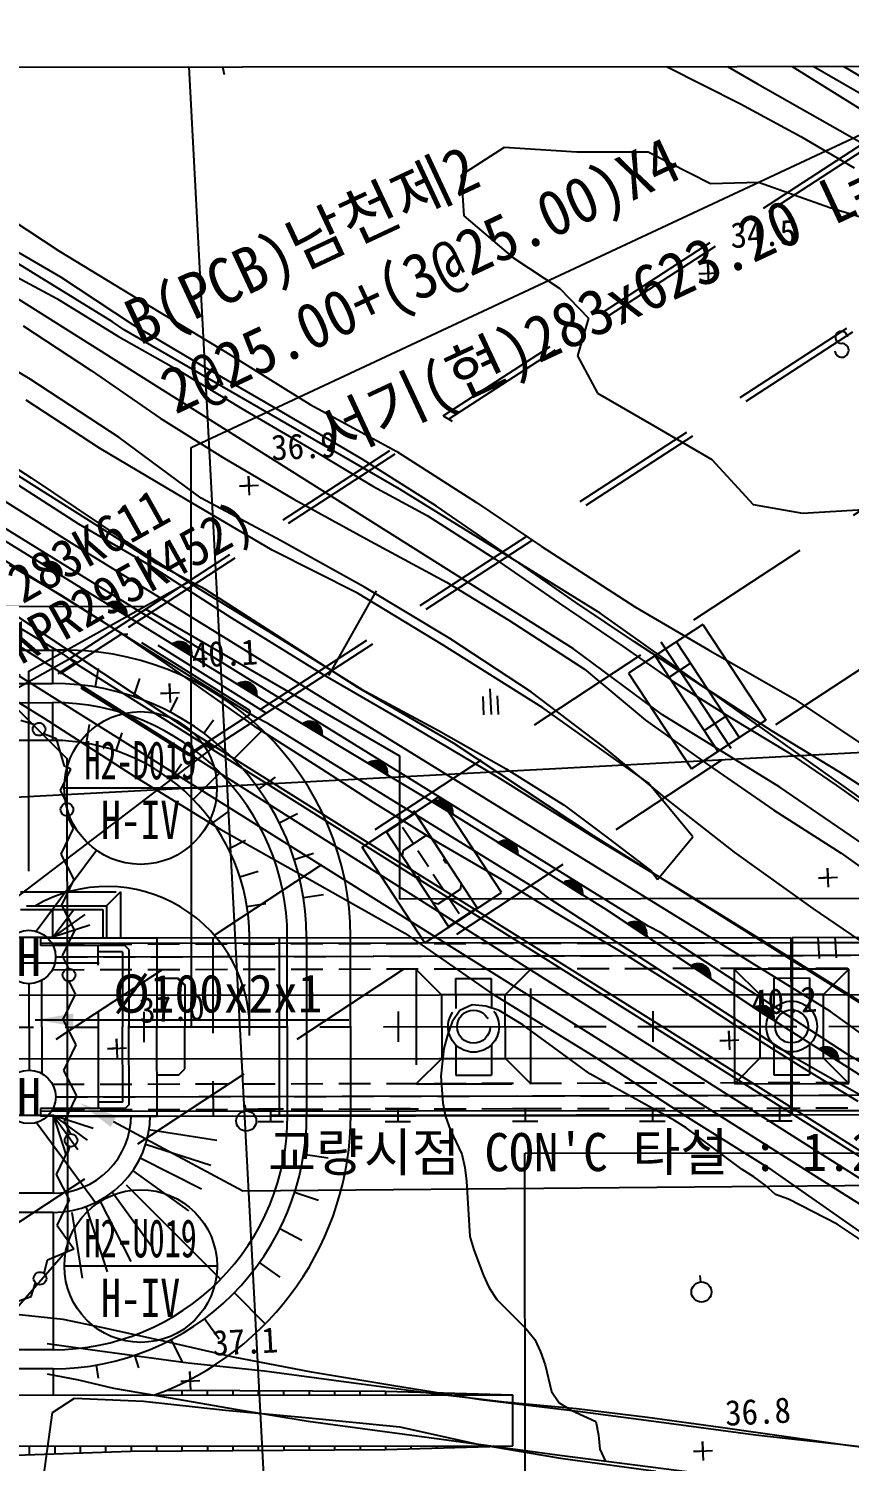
# Model space of a CAD drawing. Header units: millimetres. Extents: x 14054 to 14850, y 1103 to 1807.
# Drawn here: x 14547.2 to 14611.8, y 1449.1 to 1561.6 of the extents above; entities that cross this region are included whole.
import ezdxf
from ezdxf.enums import TextEntityAlignment as Align
from ezdxf.xclip import XClip

# ---------------------------------------------------------------- set-up
doc = ezdxf.new("R2010")
doc.units = ezdxf.units.MM
doc.header["$LTSCALE"] = 10
doc.header["$MEASUREMENT"] = 0
doc.header["$XCLIPFRAME"] = 2
for name, pattern in [('CENTER', [2, 1.25, -0.25, 0.25, -0.25]), ('DASHED2', [0.375, 0.25, -0.125]), ('DASHEDX2', [1.5, 1, -0.5]), ('HIDDEN', [0.375, 0.25, -0.125])]:
    doc.linetypes.add(name, pattern=pattern)
for name, color, linetype in [('TN-CABL', 4, 'Continuous'), ('TN-MANH', 4, 'Continuous'), ('TZ-BASE', 253, 'Continuous'), ('TZ-CABL', 4, 'Continuous')]:
    doc.layers.add(name, color=color, linetype=linetype)
doc.layers.add('TX-PAPR', color=2, linetype='Continuous', plot=False)
doc.styles.add('GR', font='GulimChe.ttf')
doc.styles.get("Standard").update_dxf_attribs({"font": 'GulimChe.ttf'})
doc.linetypes.add('ZIGZAG', pattern='A,0.0001,-0.2,[131,ltypeshp.shx,S=0.2,R=0,X=-0.2,Y=0],-0.4,[131,ltypeshp.shx,S=0.2,R=180,X=0.2,Y=0],-0.2', length=0.8001)
doc.dimstyles.get("Standard").update_dxf_attribs({"dimtxt": 0.18, "dimasz": 0.18, "dimexe": 0.18, "dimexo": 0.0625, "dimgap": 0.09, "dimtad": 0, "dimtih": 1, "dimtoh": 1, "dimdec": 4, "dimzin": 0, "dimdsep": 46, "dimtxsty": 'Standard', "dimcen": 0.09, "dimadec": 0, "dimazin": 0, "dimtfac": 1, "dimtdec": 4, "dimtofl": 0, "dimtmove": 0, "dimatfit": 3, "dimfxl": 0, "dimtolj": 1, "dimtzin": 0, "dimarcsym": 0})

# ---------------------------------------------------------------- blocks, each defined once
blk = doc.blocks.new('JD-FJFJJ5GH')
at = {"layer": 'TZ-BASE', "linetype": 'DASHEDX2'}
for p, q in [((87.53, -214.53), (619.88, 135.31)), ((106.47, -214.53), (638.81, 135.31)), ((418.35, 32.06), (499.58, 84.8)), ((418.77, 31.79), (499.29, 84.08)), ((429.58, 25.04), (510.81, 77.79)), ((429.11, 25.33), (509.63, 77.61)), ((443.51, 48.4), (444.2, 47.97)), ((414.16, 29.33), (418.35, 32.06)), ((429.58, 25.04), (418.35, 32.06)), ((463.92, 32.01), (458.07, 28.17)), ((463.92, 32.01), (468.86, 24.49)), ((413.42, 28.14), (418.2, 31.24)), ((418.2, 31.24), (418.71, 31.25)), ((428.3, 25.25), (418.71, 31.25)), ((460.62, 30.65), (466.33, 21.96)), ((461.82, 30.66), (466.78, 23.1)), ((414.72, 28.98), (414.16, 29.33)), ((460.14, 29.56), (465.11, 22)), ((413.23, 28.14), (414.63, 29.04)), ((458.07, 28.17), (463.01, 20.65)), ((461.27, 27.85), (462.94, 28.95)), ((423.53, 21.7), (413.23, 28.14)), ((423.52, 21.82), (413.42, 28.14)), ((423.52, 21.82), (428.31, 24.93)), ((425.39, 22.32), (429.58, 25.04)), ((428.3, 25.25), (428.31, 24.93)), ((468.86, 24.49), (463.01, 20.65)), ((464.01, 23.67), (465.69, 24.77)), ((423.53, 21.7), (424.92, 22.61)), ((425.39, 22.32), (424.83, 22.67)), ((437.13, 14.51), (443.15, 18.46)), ((448.09, 10.94), (443.15, 18.46)), ((439.04, 15.7), (441.3, 17.18)), ((443.66, 13.59), (441.19, 17.35)), ((446.18, 9.74), (441.3, 17.18)), ((441.13, 14.8), (440.3, 16.05)), ((443.93, 8.26), (439.04, 15.7)), ((440.36, 14.23), (442.12, 15.39)), ((442.53, 15.3), (442.12, 15.39)), ((442.07, 6.98), (437.13, 14.51)), ((440.36, 14.23), (440.28, 13.82)), ((442.34, 12.96), (441.51, 14.21)), ((443.53, 13.51), (443.66, 13.59)), ((443.7, 13.25), (443.53, 13.51)), ((443.7, 13.25), (443.82, 13.34)), ((441.4, 12.11), (441.53, 12.19)), ((441.69, 11.94), (441.53, 12.19)), ((441.57, 11.86), (441.69, 11.94)), ((442.72, 12.37), (443.54, 11.12)), ((444.86, 11.21), (444.95, 11.62)), ((442.07, 6.98), (448.09, 10.94)), ((442.69, 10.14), (443.11, 10.06)), ((443.11, 10.06), (444.86, 11.21)), ((443.93, 10.54), (444.75, 9.28)), ((443.93, 8.26), (446.18, 9.74))]:
    blk.add_line(p, q, dxfattribs=at)
at = {"layer": 'TZ-BASE'}
for p, q in [((420.35, 135.32), (438.93, -214.54)), ((414.49, 38.27, 38), (330.97, 90.44, 38)), ((448.77, 89.7, 36), (513.61, 49.21, 36)), ((457.32, 86.48, 37), (479.71, 73.03, 37)), ((453.16, 83.22, 35), (468.2, 74.48, 35)), ((323.98, 82.01, 38), (454.91, -0.1, 38)), ((423.68, 45.9), (497.31, 80.32)), ((425.7, 77.99), (426.29, 75.23)), ((476.71, 73.46, 37.25), (469.26, 77.8, 37.25)), ((460.51, 76.12, 32.76), (466.88, 72.92, 32.76)), ((468.2, 74.48, 35), (480.45, 67.54, 35)), ((466.88, 72.92, 32.76), (471.6, 70.36, 32.76)), ((471.6, 70.36, 32.76), (475.81, 67.9, 32.76)), ((448.29, 69.48, 32.76), (444.91, 67.31, 32.76)), ((454, 69.13, 32.76), (448.29, 69.48, 32.76)), ((459.61, 69.12, 32.76), (454, 69.13, 32.76)), ((464.5, 66.64, 32.76), (459.61, 69.12, 32.76)), ((453.73, 30.08, 36), (392.72, 68.52, 36)), ((444.91, 67.31, 32.76), (445.13, 64.11, 32.76)), ((468.28, 66.73, 32.76), (464.5, 66.64, 32.76)), ((473.89, 64.76, 32.76), (468.28, 66.73, 32.76)), ((417.51, 55.78, 35), (401.68, 65.54, 35)), ((406.82, 65.61, 32.76), (413.3, 61.38, 32.76)), ((479.04, 63.16, 32.76), (473.89, 64.76, 32.76)), ((445.13, 64.11, 32.76), (448.97, 60.84, 32.76)), ((413.45, 59.29, 34.8), (407.15, 62.96, 34.8)), ((413.3, 61.38, 32.76), (420.17, 57.18, 32.76)), ((448.97, 60.84, 32.76), (452.67, 58.42, 32.76)), ((428.76, 24.73, 40), (372.12, 60.01, 40)), ((409.24, 59.71, 35.16), (413.13, 57.62, 35.16)), ((464.39, 58.84, 34.47), (464.31, 60.34, 34.47)), ((464.31, 60.34, 34.47), (464.35, 59.59, 34.47)), ((419.07, 55.57, 34.8), (413.45, 59.29, 34.8)), ((463.6, 59.55, 34.47), (465.1, 59.63, 34.47)), ((464.35, 59.59, 34.47), (463.6, 59.55, 34.47)), ((413.13, 57.62, 35.16), (417.99, 54.64, 35.16)), ((452.67, 58.42, 32.76), (454.91, 56.07, 32.76)), ((459.61, 8.3, 39), (381.58, 56.56, 39)), ((420.17, 57.18, 32.76), (426.4, 53.44, 32.76)), ((411.04, 51.29, 36.68), (403.92, 55.51, 36.68)), ((410.5, 55.47, 36.2), (415.82, 51.95, 36.2)), ((418.42, 55.17, 35), (417.51, 55.78, 35)), ((424.55, 52.34, 34.8), (419.07, 55.57, 34.8)), ((454.91, 56.07, 32.76), (454.05, 53.12, 32.76)), ((417.99, 54.64, 35.16), (422.71, 51.96, 35.16)), ((440.05, 42.67, 35), (418.42, 55.17, 35)), ((426.4, 53.44, 32.76), (433.05, 49.29, 32.76)), ((454.05, 53.12, 32.76), (455.64, 50.19, 32.76)), ((415.82, 51.95, 36.2), (421.26, 48.22, 36.2)), ((422.71, 51.96, 35.16), (427.94, 48.83, 35.16)), ((430.54, 48.87, 34.8), (424.55, 52.34, 34.8)), ((418.04, 46.71, 36.68), (411.04, 51.29, 36.68)), ((416.49, 45.85, 37.1), (410.73, 49.63, 37.1)), ((455.64, 50.19, 32.76), (460.04, 47.64, 32.76)), ((427.94, 48.83, 35.16), (432.97, 45.89, 35.16)), ((437.14, 45, 34.8), (430.54, 48.87, 34.8)), ((433.05, 49.29, 32.76), (439.85, 45.59, 32.76)), ((382.52, 47.8, 39), (484.41, -16.7, 39)), ((404.65, 47.66, 37.1), (411.12, 43.54, 37.1)), ((421.26, 48.22, 36.2), (426.16, 45.16, 36.2)), ((460.04, 47.64, 32.76), (464.62, 44.96, 32.76)), ((418.18, 38.57, 37), (405.17, 46.81, 37)), ((424.49, 41.94, 36.68), (418.04, 46.71, 36.68)), ((423.24, 41.85, 37.1), (416.49, 45.85, 37.1)), ((423.72, 0.32), (423.68, 45.9)), ((426.16, 45.16, 36.2), (431.75, 41.84, 36.2)), ((432.97, 45.89, 35.16), (437.96, 42.88, 35.16)), ((439.85, 45.59, 32.76), (446.13, 41.59, 32.76)), ((408.48, 44, 38.99), (414.84, 39.91, 38.99)), ((442.97, 41.3, 34.8), (437.14, 45, 34.8)), ((464.62, 44.96, 32.76), (467.87, 41.43, 32.76)), ((390.37, 43.77, 40), (413.62, 29.67, 40)), ((411.12, 43.54, 37.1), (418.13, 38.81, 37.1)), ((427.49, 42.88, 36.94), (428.99, 42.96, 36.94)), ((428.24, 42.92, 36.94), (427.49, 42.88, 36.94)), ((428.28, 42.17, 36.94), (428.2, 43.67, 36.94)), ((428.2, 43.67, 36.94), (428.24, 42.92, 36.94)), ((437.96, 42.88, 35.16), (442.24, 40.57, 35.16)), ((415.76, 34.43, 38.99), (402.91, 42.36, 38.99)), ((430.06, 37.83, 37.1), (423.24, 41.85, 37.1)), ((430.72, 38.59, 36.68), (424.49, 41.94, 36.68)), ((431.75, 41.84, 36.2), (437.8, 38.55, 36.2)), ((455.85, 32.88, 35), (440.05, 42.67, 35)), ((442.24, 40.57, 35.16), (447.55, 37.15, 35.16)), ((448.53, 37.47, 34.8), (442.97, 41.3, 34.8)), ((446.13, 41.59, 32.76), (451.2, 38.16, 32.76)), ((467.87, 41.43, 32.76), (471.74, 40.74, 32.76)), ((471.74, 40.74, 32.76), (476.97, 41.07, 32.76)), ((414.84, 39.91, 38.99), (420.46, 36.65, 38.99)), ((418.13, 38.81, 37.1), (424.31, 34.81, 37.1)), ((420.99, 36.76, 37), (418.18, 38.57, 37)), ((437.31, 34.94, 36.68), (430.72, 38.59, 36.68)), ((437.8, 38.55, 36.2), (443.75, 35.32, 36.2)), ((473.94, 1.58, 38), (414.49, 38.27, 38)), ((436.77, 34.47, 37.1), (430.06, 37.83, 37.1)), ((453.93, 33.74, 34.8), (448.53, 37.47, 34.8)), ((451.2, 38.16, 32.76), (458.61, 33.35, 32.76)), ((409.38, 36.7, 37.98), (413.48, 34.31, 37.98)), ((413.52, 35.81, 38.99), (411.99, 36.76, 38.99)), ((412.7, 36.93, 38.99), (412, 36.76, 38.99)), ((412.07, 36.81, 38.99), (412.1, 36.69, 38.99)), ((412.98, 36.84, 38.99), (412.17, 36.65, 38.99)), ((412.21, 36.87, 38.99), (412.28, 36.58, 38.99)), ((412.35, 36.92, 38.99), (412.46, 36.47, 38.99)), ((413.16, 36.73, 38.99), (412.35, 36.54, 38.99)), ((412.5, 36.94, 38.99), (412.64, 36.35, 38.99)), ((413.29, 36.61, 38.99), (412.53, 36.42, 38.99)), ((412.66, 36.93, 38.99), (412.82, 36.24, 38.99)), ((413.39, 36.47, 38.99), (412.71, 36.31, 38.99)), ((412.82, 36.9, 38.99), (413, 36.13, 38.99)), ((413.46, 36.34, 38.99), (412.89, 36.2, 38.99)), ((412.99, 36.84, 38.99), (413.18, 36.02, 38.99)), ((413.51, 36.19, 38.99), (413.07, 36.09, 38.99)), ((413.17, 36.72, 38.99), (413.36, 35.91, 38.99)), ((413.53, 36.05, 38.99), (413.25, 35.98, 38.99)), ((413.38, 36.49, 38.99), (413.53, 35.86, 38.99)), ((420.46, 36.65, 38.99), (426.86, 32.53, 38.99)), ((424.81, 34.74, 37), (420.99, 36.76, 37)), ((447.55, 37.15, 35.16), (452.62, 33.69, 35.16)), ((413.53, 35.89, 38.99), (413.43, 35.87, 38.99)), ((444.02, 30.9, 36.68), (437.31, 34.94, 36.68)), ((443.75, 35.32, 36.2), (448.67, 32.34, 36.2)), ((699.42, 33.79), (0, -3.35)), ((413.48, 34.31, 37.98), (417.7, 31.64, 37.98)), ((429.57, 25.93, 38.99), (415.76, 34.43, 38.99)), ((417.61, 33.79, 38.99), (417.75, 33.21, 38.99)), ((417.76, 33.78, 38.99), (417.93, 33.09, 38.99)), ((424.31, 34.81, 37.1), (430.47, 31.03, 37.1)), ((436.79, 27.04, 37), (424.81, 34.74, 37)), ((434.5, 27.99, 36.93), (438.25, 34.65, 36.93)), ((443.49, 30.37, 37.1), (436.77, 34.47, 37.1)), ((423.74, 23.55, 38.17), (409.83, 32.77, 38.17)), ((418.63, 32.66, 38.99), (417.1, 33.61, 38.99)), ((417.81, 33.78, 38.99), (417.11, 33.61, 38.99)), ((417.18, 33.66, 38.99), (417.21, 33.54, 38.99)), ((418.09, 33.69, 38.99), (417.27, 33.5, 38.99)), ((417.32, 33.72, 38.99), (417.39, 33.43, 38.99)), ((418.27, 33.58, 38.99), (417.45, 33.39, 38.99)), ((417.46, 33.77, 38.99), (417.57, 33.32, 38.99)), ((418.4, 33.46, 38.99), (417.63, 33.28, 38.99)), ((418.5, 33.33, 38.99), (417.81, 33.16, 38.99)), ((417.93, 33.76, 38.99), (418.11, 32.98, 38.99)), ((418.57, 33.19, 38.99), (418, 33.05, 38.99)), ((418.09, 33.69, 38.99), (418.29, 32.87, 38.99)), ((418.61, 33.05, 38.99), (418.18, 32.94, 38.99)), ((418.28, 33.58, 38.99), (418.47, 32.76, 38.99)), ((418.64, 32.9, 38.99), (418.36, 32.83, 38.99)), ((418.49, 33.35, 38.99), (418.64, 32.71, 38.99)), ((418.64, 32.74, 38.99), (418.54, 32.72, 38.99)), ((452.62, 33.69, 35.16), (457.64, 30.28, 35.16)), ((458.55, 30.63, 34.8), (453.93, 33.74, 34.8)), ((495.08, 4.99, 35), (455.85, 32.88, 35)), ((458.61, 33.35, 32.76), (464.35, 30, 32.76)), ((402.94, 32.42), (413.95, 21.43)), ((417.7, 31.64, 37.98), (421.75, 28.88, 37.98)), ((426.86, 32.53, 38.99), (434.07, 28.06, 38.99)), ((448.67, 32.34, 36.2), (454.62, 28.5, 36.2)), ((423.74, 29.52, 38.99), (422.21, 30.46, 38.99)), ((422.92, 30.63, 38.99), (422.22, 30.47, 38.99)), ((422.29, 30.51, 38.99), (422.32, 30.39, 38.99)), ((423.2, 30.55, 38.99), (422.38, 30.35, 38.99)), ((422.43, 30.58, 38.99), (422.5, 30.28, 38.99)), ((423.38, 30.44, 38.99), (422.56, 30.24, 38.99)), ((422.57, 30.62, 38.99), (422.68, 30.17, 38.99)), ((422.72, 30.64, 38.99), (422.86, 30.06, 38.99)), ((422.87, 30.64, 38.99), (423.04, 29.95, 38.99)), ((423.03, 30.61, 38.99), (423.22, 29.84, 38.99)), ((423.2, 30.55, 38.99), (423.4, 29.73, 38.99)), ((423.39, 30.43, 38.99), (423.58, 29.62, 38.99)), ((430.47, 31.03, 37.1), (437.08, 26.92, 37.1)), ((450.43, 26.67, 36.68), (444.02, 30.9, 36.68)), ((463.98, 27.08, 34.8), (458.55, 30.63, 34.8)), ((388.04, 29.97), (413.05, 29.99)), ((412.82, 27.37), (412.82, 29.99)), ((413.62, 29.67, 40), (414.49, 29.02, 40)), ((423.51, 30.31, 38.99), (422.74, 30.13, 38.99)), ((423.61, 30.18, 38.99), (422.92, 30.02, 38.99)), ((423.68, 30.04, 38.99), (423.11, 29.91, 38.99)), ((423.72, 29.9, 38.99), (423.29, 29.8, 38.99)), ((423.75, 29.75, 38.99), (423.47, 29.69, 38.99)), ((423.59, 30.2, 38.99), (423.75, 29.56, 38.99)), ((423.75, 29.6, 38.99), (423.65, 29.57, 38.99)), ((451.33, 25.45, 37.1), (443.49, 30.37, 37.1)), ((460.74, 24.89, 36), (453.73, 30.08, 36)), ((457.64, 30.28, 35.16), (461.66, 27.46, 35.16)), ((464.35, 30, 32.76), (471.08, 26.15, 32.76)), ((405.54, 28.71, 36.98), (412.08, 24.67, 36.98)), ((414.49, 29.02, 40), (498.63, -23.89, 40)), ((416.17, 27.09), (416.4, 28.54)), ((421.75, 28.88, 37.98), (428.63, 24.04, 37.98)), ((454.62, 28.5, 36.2), (459.41, 24.48, 36.2)), ((232.36, 27.19), (412.8, 27.36)), ((419.19, 26.33), (419.66, 27.76)), ((422.06, 25.87, 40.08), (421.98, 27.36, 40.08)), ((421.98, 27.36, 40.08), (422.02, 26.61, 40.08)), ((428.85, 26.37, 38.99), (427.32, 27.32, 38.99)), ((428.03, 27.49, 38.99), (427.33, 27.32, 38.99)), ((427.4, 27.37, 38.99), (427.42, 27.25, 38.99)), ((428.31, 27.4, 38.99), (427.49, 27.21, 38.99)), ((427.54, 27.43, 38.99), (427.61, 27.14, 38.99)), ((428.49, 27.29, 38.99), (427.67, 27.1, 38.99)), ((427.68, 27.48, 38.99), (427.79, 27.03, 38.99)), ((427.83, 27.5, 38.99), (427.97, 26.92, 38.99)), ((428.62, 27.17, 38.99), (427.85, 26.99, 38.99)), ((427.98, 27.5, 38.99), (428.15, 26.8, 38.99)), ((428.72, 27.04, 38.99), (428.03, 26.87, 38.99)), ((428.14, 27.47, 38.99), (428.33, 26.69, 38.99)), ((428.31, 27.4, 38.99), (428.51, 26.58, 38.99)), ((428.5, 27.29, 38.99), (428.69, 26.47, 38.99)), ((428.7, 27.06, 38.99), (428.86, 26.42, 38.99)), ((434.07, 28.06, 38.99), (440.36, 24.43, 38.99)), ((444.31, 22.67, 37), (436.79, 27.04, 37)), ((461.66, 27.46, 35.16), (466.15, 24.63, 35.16)), ((469.36, 23.63, 34.8), (463.98, 27.08, 34.8)), ((421.27, 26.57, 40.08), (422.77, 26.65, 40.08)), ((422.02, 26.61, 40.08), (421.27, 26.57, 40.08)), ((422.05, 25.1), (422.65, 26.28)), ((428.79, 26.9, 38.99), (428.21, 26.76, 38.99)), ((428.83, 26.76, 38.99), (428.4, 26.65, 38.99)), ((428.86, 26.61, 38.99), (428.58, 26.54, 38.99)), ((428.86, 26.45, 38.99), (428.76, 26.43, 38.99)), ((444.01, 17.22, 38.99), (429.57, 25.93, 38.99)), ((437.08, 26.92, 37.1), (443.13, 23.66, 37.1)), ((446.61, 26.34, 37.1), (446.68, 24.9, 37.1)), ((447.16, 26.94, 37.1), (447.27, 24.93, 37.1)), ((447.84, 24.94, 37.1), (447.76, 26.4, 37.1)), ((456.09, 22.38, 36.68), (450.43, 26.67, 36.68)), ((471.08, 26.15, 32.76), (477.42, 21.91, 32.76)), ((231.49, 25.69), (412.8, 25.86)), ((412.82, 22.9), (412.82, 25.87)), ((459.61, 19.56, 37.1), (451.33, 25.45, 37.1)), ((469.96, 19.21, 36), (460.74, 24.89, 36)), ((411.38, 24.12), (410.31, 24.46)), ((412.08, 24.67, 36.98), (419.3, 20.03, 36.98)), ((415.47, 22.67), (415.7, 24.14)), ((424.68, 23.45), (425.46, 24.52)), ((427.03, 21.42), (429.3, 23.7)), ((428.63, 24.04, 37.98), (433.94, 20.66, 37.98)), ((429.73, 24.22, 40), (428.76, 24.73, 40)), ((451.05, 11.06, 40), (429.73, 24.22, 40)), ((433.98, 23.27, 38.99), (432.44, 24.2, 38.99)), ((433.15, 24.38, 38.99), (432.45, 24.2, 38.99)), ((432.52, 24.25, 38.99), (432.55, 24.13, 38.99)), ((433.44, 24.29, 38.99), (432.62, 24.09, 38.99)), ((432.66, 24.32, 38.99), (432.73, 24.02, 38.99)), ((432.8, 24.36, 38.99), (432.91, 23.91, 38.99)), ((433.61, 24.18, 38.99), (432.8, 23.98, 38.99)), ((432.95, 24.38, 38.99), (433.1, 23.8, 38.99)), ((433.75, 24.06, 38.99), (432.98, 23.87, 38.99)), ((433.11, 24.38, 38.99), (433.28, 23.69, 38.99)), ((433.84, 23.93, 38.99), (433.16, 23.76, 38.99)), ((433.27, 24.35, 38.99), (433.46, 23.58, 38.99)), ((433.92, 23.79, 38.99), (433.34, 23.65, 38.99)), ((433.44, 24.29, 38.99), (433.64, 23.47, 38.99)), ((433.96, 23.65, 38.99), (433.53, 23.54, 38.99)), ((433.62, 24.18, 38.99), (433.82, 23.36, 38.99)), ((433.83, 23.95, 38.99), (433.99, 23.31, 38.99)), ((440.36, 24.43, 38.99), (447.71, 20.05, 38.99)), ((443.13, 23.66, 37.1), (448.45, 20.67, 37.1)), ((459.41, 24.48, 36.2), (464.41, 20.93, 36.2)), ((466.15, 24.63, 35.16), (470.59, 21.97, 35.16)), ((386.26, 22.9), (412.82, 22.9)), ((413.12, 23.01), (412.08, 23.4)), ((413.74, 20.86), (413.12, 23.01)), ((417.81, 22.07), (418.27, 23.48)), ((438.72, 14.13, 38.17), (423.74, 23.55, 38.17)), ((433.99, 23.5, 38.99), (433.71, 23.43, 38.99)), ((433.99, 23.35, 38.99), (433.89, 23.32, 38.99)), ((455.32, 15.4, 37), (444.31, 22.67, 37)), ((474.63, 20.43, 34.8), (469.36, 23.63, 34.8)), ((413.99, -17.11), (413.95, 21.43)), ((420.02, 21.11), (420.7, 22.44)), ((461.21, 18.17, 36.68), (456.09, 22.38, 36.68)), ((470.59, 21.97, 35.16), (474.38, 19.38, 35.16)), ((413.42, 18.95), (414.23, 20.63)), ((414.23, 20.63), (413.74, 20.86)), ((422.06, 19.83), (422.93, 21.04)), ((423.86, 18.25), (425.97, 20.36)), ((433.94, 20.66, 37.98), (437.99, 18.05, 37.98)), ((439.12, 20.17, 38.99), (437.58, 21.1, 38.99)), ((438.29, 21.28, 38.99), (437.59, 21.1, 38.99)), ((437.66, 21.15, 38.99), (437.69, 21.03, 38.99)), ((438.57, 21.19, 38.99), (437.76, 20.99, 38.99)), ((437.8, 21.22, 38.99), (437.87, 20.92, 38.99)), ((437.94, 21.26, 38.99), (438.05, 20.81, 38.99)), ((438.75, 21.08, 38.99), (437.94, 20.88, 38.99)), ((438.09, 21.28, 38.99), (438.23, 20.7, 38.99)), ((438.88, 20.96, 38.99), (438.12, 20.77, 38.99)), ((438.24, 21.28, 38.99), (438.41, 20.59, 38.99)), ((438.98, 20.83, 38.99), (438.3, 20.66, 38.99)), ((438.41, 21.25, 38.99), (438.6, 20.48, 38.99)), ((439.05, 20.69, 38.99), (438.48, 20.55, 38.99)), ((438.58, 21.19, 38.99), (438.78, 20.37, 38.99)), ((439.1, 20.55, 38.99), (438.66, 20.44, 38.99)), ((438.76, 21.08, 38.99), (438.96, 20.26, 38.99)), ((439.13, 20.4, 38.99), (438.85, 20.33, 38.99)), ((438.97, 20.85, 38.99), (439.13, 20.21, 38.99)), ((448.45, 20.67, 37.1), (453.01, 17.81, 37.1)), ((464.41, 20.93, 36.2), (469.48, 17.42, 36.2)), ((479.53, 17.23, 34.8), (474.63, 20.43, 34.8)), ((419.3, 20.03, 36.98), (426.02, 15.89, 36.98)), ((429.02, 19.05), (430.32, 20)), ((429.02, 19.05), (430.08, 19.82)), ((439.13, 20.25, 38.99), (439.03, 20.22, 38.99)), ((447.71, 20.05, 38.99), (455.93, 14.91, 38.99)), ((463.12, 15.3, 37.1), (459.61, 19.56, 37.1)), ((501.6, -2.45, 36), (469.96, 19.21, 36)), ((474.38, 19.38, 35.16), (477.65, 17.07, 35.16)), ((413.93, 17.96), (413.42, 18.95)), ((437.99, 18.05, 37.98), (443.1, 14.87, 37.98)), ((443.43, 18.18, 38.99), (442.73, 18, 38.99)), ((442.8, 18.05, 38.99), (442.83, 17.93, 38.99)), ((443.71, 18.09, 38.99), (442.89, 17.89, 38.99)), ((442.93, 18.12, 38.99), (443.01, 17.82, 38.99)), ((443.08, 18.16, 38.99), (443.19, 17.71, 38.99)), ((443.23, 18.18, 38.99), (443.37, 17.6, 38.99)), ((443.38, 18.18, 38.99), (443.55, 17.49, 38.99)), ((443.54, 18.15, 38.99), (443.73, 17.38, 38.99)), ((443.71, 18.09, 38.99), (443.92, 17.27, 38.99)), ((466.39, 14.1, 36.68), (461.21, 18.17, 36.68)), ((414.45, 15.96), (413.94, 16.96)), ((425.4, 16.42), (426.6, 17.29)), ((430.62, 16.4), (432.05, 17.14)), ((444.26, 17.07, 38.99), (442.72, 18, 38.99)), ((443.89, 17.98, 38.99), (443.08, 17.78, 38.99)), ((444.02, 17.86, 38.99), (443.26, 17.67, 38.99)), ((444.12, 17.73, 38.99), (443.44, 17.56, 38.99)), ((444.19, 17.59, 38.99), (443.62, 17.45, 38.99)), ((444.24, 17.45, 38.99), (443.8, 17.34, 38.99)), ((443.9, 17.98, 38.99), (444.1, 17.17, 38.99)), ((444.26, 17.3, 38.99), (443.98, 17.23, 38.99)), ((456.19, 9.67, 38.99), (444.01, 17.22, 38.99)), ((444.11, 17.75, 38.99), (444.26, 17.11, 38.99)), ((444.27, 17.15, 38.99), (444.16, 17.12, 38.99)), ((453.01, 17.81, 37.1), (456.37, 15.29, 37.1)), ((469.48, 17.42, 36.2), (474.79, 14.04, 36.2)), ((413.48, 13.95), (414.45, 15.96)), ((426.02, 15.89, 36.98), (433.2, 11.85, 36.98)), ((426.63, 14.37), (427.96, 15.04)), ((443.1, 14.87, 37.98), (448.1, 11.96, 37.98)), ((449.36, 13.9, 38.99), (447.83, 14.85, 38.99)), ((448.54, 15.02, 38.99), (447.84, 14.86, 38.99)), ((447.91, 14.9, 38.99), (447.93, 14.79, 38.99)), ((448.82, 14.94, 38.99), (448, 14.74, 38.99)), ((448.05, 14.97, 38.99), (448.11, 14.67, 38.99)), ((449, 14.82, 38.99), (448.18, 14.63, 38.99)), ((448.19, 15.01, 38.99), (448.3, 14.56, 38.99)), ((448.34, 15.03, 38.99), (448.48, 14.45, 38.99)), ((449.13, 14.7, 38.99), (448.36, 14.52, 38.99)), ((448.49, 15.03, 38.99), (448.66, 14.34, 38.99)), ((448.65, 15, 38.99), (448.84, 14.23, 38.99)), ((448.82, 14.93, 38.99), (449.02, 14.12, 38.99)), ((449.01, 14.82, 38.99), (449.2, 14, 38.99)), ((511.76, -20.04, 37), (455.32, 15.4, 37)), ((455.93, 14.91, 38.99), (461.94, 11.29, 38.99)), ((456.37, 15.29, 37.1), (459.88, 12.61, 37.1)), ((460.35, 11.96, 37.1), (463.12, 15.3, 37.1)), ((414.5, 11.96), (413.48, 13.95)), ((431.79, 13.54), (433.32, 14.04)), ((431.79, 13.54), (433.04, 13.95)), ((456.4, 3.11, 38.17), (438.72, 14.13, 38.17)), ((449.23, 14.57, 38.99), (448.54, 14.41, 38.99)), ((449.3, 14.43, 38.99), (448.72, 14.3, 38.99)), ((449.34, 14.29, 38.99), (448.9, 14.19, 38.99)), ((449.37, 14.14, 38.99), (449.08, 14.07, 38.99)), ((449.21, 14.59, 38.99), (449.36, 13.95, 38.99)), ((449.37, 13.99, 38.99), (449.26, 13.96, 38.99)), ((472.59, 9.67, 36.68), (466.39, 14.1, 36.68)), ((474.79, 14.04, 36.2), (480.02, 10.26, 36.2)), ((427.53, 12.16), (428.95, 12.62)), ((459.88, 12.61, 37.1), (460.35, 11.96, 37.1)), ((473.78, 11.36, 36.59), (473.7, 12.86, 36.59)), ((473.7, 12.86, 36.59), (473.74, 12.11, 36.59)), ((413.53, 9.95), (414.5, 11.96)), ((433.2, 11.85, 36.98), (440.49, 7.75, 36.98)), ((448.1, 11.96, 37.98), (452.28, 9.4, 37.98)), ((454.46, 10.74, 38.99), (452.93, 11.69, 38.99)), ((453.64, 11.86, 38.99), (452.94, 11.7, 38.99)), ((453.01, 11.74, 38.99), (453.03, 11.63, 38.99)), ((453.92, 11.78, 38.99), (453.1, 11.58, 38.99)), ((453.15, 11.81, 38.99), (453.21, 11.51, 38.99)), ((454.1, 11.66, 38.99), (453.28, 11.47, 38.99)), ((453.29, 11.85, 38.99), (453.4, 11.4, 38.99)), ((453.44, 11.87, 38.99), (453.58, 11.29, 38.99)), ((454.23, 11.54, 38.99), (453.46, 11.36, 38.99)), ((453.59, 11.87, 38.99), (453.76, 11.18, 38.99)), ((454.33, 11.41, 38.99), (453.64, 11.25, 38.99)), ((453.75, 11.84, 38.99), (453.94, 11.07, 38.99)), ((454.4, 11.27, 38.99), (453.82, 11.14, 38.99)), ((453.92, 11.77, 38.99), (454.12, 10.95, 38.99)), ((454.11, 11.66, 38.99), (454.3, 10.84, 38.99)), ((454.31, 11.43, 38.99), (454.46, 10.79, 38.99)), ((461.94, 11.29, 38.99), (469.63, 6.54, 38.99)), ((473, 12.07, 36.59), (474.49, 12.15, 36.59)), ((473.74, 12.11, 36.59), (473, 12.07, 36.59)), ((432.51, 10.54), (434.1, 10.79)), ((451.92, 10.41, 40), (451.05, 11.06, 40)), ((471.27, -2.14, 40), (451.92, 10.41, 40)), ((454.44, 11.13, 38.99), (454, 11.02, 38.99)), ((454.47, 10.98, 38.99), (454.18, 10.91, 38.99)), ((454.47, 10.83, 38.99), (454.36, 10.8, 38.99)), ((410.29, 9.6), (416.75, 9.6)), ((410.75, 9.9), (417.05, 9.9)), ((412.82, 7.43), (412.82, 9.6)), ((412.82, 7.44), (414.47, 9.6)), ((415.33, 9.2), (412.82, 7.44)), ((414.55, 7.96), (413.53, 9.95)), ((416.75, 9.6), (416.75, 7.43)), ((417.05, 9.9), (417.05, 7.43)), ((428.08, 9.83), (429.55, 10.07)), ((452.28, 9.4, 37.98), (457.35, 6.36, 37.98)), ((468.55, 1.49, 38.99), (456.19, 9.67, 38.99)), ((479.61, 4.87, 36.68), (472.59, 9.67, 36.68)), ((415.74, 8.36), (412.82, 7.44)), ((413.57, 5.95), (414.55, 7.96)), ((459.49, 7.48, 38.99), (457.99, 8.48, 38.99)), ((458.71, 8.63, 38.99), (458, 8.48, 38.99)), ((458.07, 8.53, 38.99), (458.1, 8.41, 38.99)), ((458.99, 8.53, 38.99), (458.16, 8.36, 38.99)), ((458.21, 8.59, 38.99), (458.28, 8.29, 38.99)), ((459.16, 8.41, 38.99), (458.34, 8.25, 38.99)), ((458.36, 8.63, 38.99), (458.45, 8.17, 38.99)), ((458.51, 8.64, 38.99), (458.63, 8.06, 38.99)), ((459.29, 8.29, 38.99), (458.52, 8.13, 38.99)), ((458.66, 8.64, 38.99), (458.81, 7.94, 38.99)), ((459.38, 8.15, 38.99), (458.69, 8.01, 38.99)), ((458.82, 8.6, 38.99), (458.98, 7.82, 38.99)), ((459.45, 8.01, 38.99), (458.87, 7.9, 38.99)), ((458.99, 8.53, 38.99), (459.16, 7.71, 38.99)), ((459.17, 8.41, 38.99), (459.34, 7.59, 38.99)), ((459.37, 8.17, 38.99), (459.5, 7.53, 38.99)), ((460.57, 7.8, 39), (459.61, 8.3, 39)), ((199.95, 7.23), (412.82, 7.43)), ((420.99, 7.37), (411.84, 7.36)), ((411.84, 7.36), (416.98, 7.37)), ((411.84, 7.36), (411.84, 6.76)), ((411.84, 6.96), (470.83, 7.01)), ((411.84, 6.96), (420.99, 6.97)), ((418.49, 6.77), (411.84, 6.76)), ((413.29, 7.36), (420.99, 7.37)), ((418.79, 6.47), (418.49, 6.77)), ((420.99, 7.37), (470.83, 7.41)), ((420.99, 7.37), (421, 0.37)), ((428.28, -0.3), (428.27, 7.86)), ((430.64, -6.64), (430.63, 7.36)), ((430.64, -6.64), (430.63, 7.36)), ((431.26, -6.54), (431.25, 7.46)), ((432.75, 7.46), (432.76, -6.54)), ((436.23, -6.54), (436.22, 7.46)), ((440.49, 7.75, 36.98), (447.25, 3.04, 36.98)), ((459.49, 7.87, 38.99), (459.05, 7.78, 38.99)), ((459.51, 7.72, 38.99), (459.23, 7.66, 38.99)), ((459.51, 7.57, 38.99), (459.4, 7.55, 38.99)), ((475.25, -1.76, 39), (460.57, 7.8, 39)), ((470.83, 7.41), (470.84, 0.41)), ((470.93, 7.41), (545.83, 7.48)), ((470.93, 7.41), (470.94, 0.41)), ((470.93, 7.01), (545.83, 7.08)), ((473.07, 5.74, 36.96), (472.98, 7.42, 36.96)), ((474.29, 7.46, 36.96), (474.38, 5.81, 36.96)), ((414.09, 4.96), (413.57, 5.95)), ((418.79, 6.47), (418.8, 0.27)), ((457.35, 6.36, 37.98), (461.91, 3.49, 37.98)), ((469.63, 6.54, 38.99), (477.52, 1.58, 38.99)), ((464.5, 4.18, 38.99), (463, 5.17, 38.99)), ((463.71, 5.32, 38.99), (463.01, 5.17, 38.99)), ((463.08, 5.22, 38.99), (463.1, 5.1, 38.99)), ((463.99, 5.22, 38.99), (463.17, 5.05, 38.99)), ((463.22, 5.28, 38.99), (463.28, 4.98, 38.99)), ((464.17, 5.11, 38.99), (463.35, 4.94, 38.99)), ((463.36, 5.32, 38.99), (463.46, 4.86, 38.99)), ((463.51, 5.33, 38.99), (463.63, 4.75, 38.99)), ((464.29, 4.98, 38.99), (463.52, 4.82, 38.99)), ((463.67, 5.33, 38.99), (463.81, 4.63, 38.99)), ((464.39, 4.84, 38.99), (463.7, 4.7, 38.99)), ((463.83, 5.29, 38.99), (463.99, 4.51, 38.99)), ((464.45, 4.7, 38.99), (463.88, 4.59, 38.99)), ((464, 5.22, 38.99), (464.16, 4.4, 38.99)), ((464.5, 4.56, 38.99), (464.05, 4.47, 38.99)), ((464.17, 5.1, 38.99), (464.34, 4.28, 38.99)), ((464.38, 4.86, 38.99), (464.51, 4.22, 38.99)), ((414.61, 2.96), (414.1, 3.96)), ((461.91, 3.49, 37.98), (466.52, 0.46, 37.98)), ((464.51, 4.41, 38.99), (464.23, 4.35, 38.99)), ((464.51, 4.26, 38.99), (464.41, 4.24, 38.99)), ((399.95, 2.85), (599.93, 3.03)), ((413.63, 0.95), (414.61, 2.96)), ((447.25, 3.04, 36.98), (455.51, -2.03, 36.98)), ((473.14, -7.37, 38.17), (456.4, 3.11, 38.17)), ((420, -0.83), (420, 1.57)), ((440, -0.81), (440, 1.59)), ((444.81, 1.66, 37), (444.2, 0.76, 37)), ((445.78, 2.12, 37), (444.81, 1.66, 37)), ((446.86, 2.01, 37), (445.78, 2.12, 37)), ((447.89, 1.66, 37), (446.86, 2.01, 37)), ((449.75, 0.54, 37), (447.89, 1.66, 37)), ((460, -0.79), (460, 1.61)), ((469.51, 0.88, 38.99), (468, 1.85, 38.99)), ((468.71, 2.01, 38.99), (468.01, 1.86, 38.99)), ((468.08, 1.9, 38.99), (468.1, 1.78, 38.99)), ((468.99, 1.92, 38.99), (468.17, 1.74, 38.99)), ((468.22, 1.96, 38.99), (468.28, 1.67, 38.99)), ((469.17, 1.81, 38.99), (468.35, 1.62, 38.99)), ((468.36, 2.01, 38.99), (468.46, 1.55, 38.99)), ((468.51, 2.02, 38.99), (468.64, 1.44, 38.99)), ((469.3, 1.68, 38.99), (468.53, 1.51, 38.99)), ((479.36, -5.4, 38.99), (468.55, 1.49, 38.99)), ((468.66, 2.02, 38.99), (468.82, 1.32, 38.99)), ((469.39, 1.55, 38.99), (468.71, 1.4, 38.99)), ((468.83, 1.99, 38.99), (469, 1.21, 38.99)), ((469.46, 1.41, 38.99), (468.88, 1.28, 38.99)), ((468.99, 1.92, 38.99), (469.18, 1.1, 38.99)), ((469.5, 1.27, 38.99), (469.06, 1.17, 38.99)), ((469.17, 1.8, 38.99), (469.35, 0.98, 38.99)), ((469.38, 1.57, 38.99), (469.52, 0.93, 38.99)), ((476.58, -0.34, 38), (473.94, 1.58, 38)), ((414.66, -1.03), (413.63, 0.95)), ((418.81, -5.73), (418.8, 0.47)), ((421.01, -6.63), (421, 0.37)), ((444.2, 0.76, 37), (443.84, -0.27, 37)), ((455.02, -3.31, 37), (449.75, 0.54, 37)), ((466.03, -1.44, 40.21), (465.95, 0.06, 40.21)), ((465.95, 0.06, 40.21), (465.99, -0.69, 40.21)), ((466.52, 0.46, 37.98), (471.6, -2.73, 37.98)), ((469.53, 1.12, 38.99), (469.24, 1.05, 38.99)), ((469.52, 0.96, 38.99), (469.42, 0.94, 38.99)), ((470.84, -6.59), (470.84, 0.41)), ((470.94, -6.59), (470.94, 0.41)), ((413.68, -3.05), (414.66, -1.03)), ((417.9, -2.05, 37), (417.82, -0.55, 37)), ((417.82, -0.55, 37), (417.86, -1.3, 37)), ((443.84, -0.27, 37), (443.56, -1.33, 37)), ((454.91, -0.1, 38), (488.22, -21.11, 38)), ((465.24, -0.73, 40.21), (466.74, -0.65, 40.21)), ((465.99, -0.69, 40.21), (465.24, -0.73, 40.21)), ((399.95, -2.15), (599.94, -1.97)), ((417.11, -1.34, 37), (418.61, -1.26, 37)), ((417.86, -1.3, 37), (417.11, -1.34, 37)), ((443.56, -1.33, 37), (443.32, -3.49, 37)), ((455.51, -2.03, 36.98), (462.58, -6.64, 36.98)), ((476.93, -5.35, 40), (471.27, -2.14, 40)), ((474.57, -2.34, 38.99), (473.05, -1.38, 38.99)), ((473.77, -1.21, 38.99), (473.06, -1.37, 38.99)), ((473.14, -1.33, 38.99), (473.16, -1.44, 38.99)), ((474.05, -1.31, 38.99), (473.23, -1.49, 38.99)), ((473.27, -1.26, 38.99), (473.34, -1.56, 38.99)), ((474.23, -1.42, 38.99), (473.41, -1.6, 38.99)), ((473.42, -1.22, 38.99), (473.52, -1.67, 38.99)), ((473.57, -1.2, 38.99), (473.7, -1.79, 38.99)), ((474.36, -1.54, 38.99), (473.59, -1.72, 38.99)), ((473.72, -1.21, 38.99), (473.88, -1.9, 38.99)), ((474.45, -1.68, 38.99), (473.77, -1.83, 38.99)), ((473.88, -1.24, 38.99), (474.06, -2.01, 38.99)), ((474.52, -1.82, 38.99), (473.94, -1.94, 38.99)), ((474.05, -1.31, 38.99), (474.24, -2.13, 38.99)), ((474.56, -1.96, 38.99), (474.12, -2.06, 38.99)), ((474.23, -1.42, 38.99), (474.41, -2.24, 38.99)), ((474.58, -2.11, 38.99), (474.3, -2.17, 38.99)), ((474.44, -1.66, 38.99), (474.58, -2.3, 38.99)), ((484.67, -7.24, 39), (475.25, -1.76, 39)), ((414.71, -5.03), (413.68, -3.05)), ((461.68, -6.99, 37), (455.02, -3.31, 37)), ((471.6, -2.73, 37.98), (476.08, -5.45, 37.98)), ((474.58, -2.26, 38.99), (474.48, -2.29, 38.99)), ((443.32, -3.49, 37), (443.46, -5.62, 37)), ((413.73, -7.05), (414.71, -5.03)), ((443.46, -5.62, 37), (443.68, -6.68, 37)), ((299.97, -6.68), (412.84, -6.57)), ((418.51, -6.03), (411.86, -6.04)), ((411.86, -6.04), (411.86, -6.64)), ((411.86, -6.24), (470.84, -6.19)), ((411.86, -6.24), (421.01, -6.23)), ((411.86, -6.64), (470.79, -6.59)), ((421.01, -6.63), (411.86, -6.64)), ((412.84, -6.57), (412.84, -12.7)), ((412.84, -6.57), (413.86, -9.72)), ((412.84, -6.57), (415.98, -7.59)), ((412.84, -6.57), (415.52, -8.52)), ((412.84, -6.57), (414.78, -9.25)), ((413.31, -6.64), (421.01, -6.63)), ((418.81, -5.73), (418.51, -6.03)), ((427.98, -6.26, 37.92), (427.93, -5.74, 37.92)), ((428.94, -6.06), (430.94, -6.06)), ((429.94, -6.06), (429.94, -7.06)), ((429.94, -6.56), (689.98, -6.32)), ((438.94, -6.05), (440.94, -6.05)), ((439.94, -6.05), (439.94, -7.05)), ((443.68, -6.68, 37), (444.04, -7.69, 37)), ((448.94, -6.04), (450.94, -6.04)), ((449.94, -6.04), (449.94, -7.04)), ((458.94, -6.03), (460.94, -6.03)), ((459.94, -6.03), (459.94, -7.03)), ((462.58, -6.64, 36.98), (469.08, -10.69, 36.98)), ((468.94, -6.02), (470.94, -6.02)), ((469.94, -6.02), (469.94, -7.02)), ((470.94, -6.19), (545.84, -6.12)), ((414.24, -8.04), (413.73, -7.05)), ((420.37, -7.7), (425.71, -8.54)), ((428.94, -7.06), (430.94, -7.06)), ((438.94, -7.05), (440.94, -7.05)), ((444.04, -7.69, 37), (444.96, -9.63, 37)), ((448.94, -7.04), (450.94, -7.04)), ((458.94, -7.03), (460.94, -7.03)), ((462.61, -7.57, 37), (461.68, -6.99, 37)), ((466.99, -10.84, 37), (462.61, -7.57, 37)), ((468.94, -7.02), (470.94, -7.02)), ((489.3, -17.71, 38.17), (473.14, -7.37, 38.17)), ((420.11, -8.83), (425.25, -10.5)), ((413.11, -11.23), (414.08, -9.21)), ((414.02, -9.46), (414.15, -9.03)), ((419.68, -9.91), (424.5, -12.36)), ((432.52, -9.62), (434.47, -9.92)), ((444.96, -9.63, 37), (445.21, -10.68, 37)), ((414.13, -13.21), (413.11, -11.23)), ((419.09, -10.91), (423.47, -14.08)), ((445.21, -10.68, 37), (445.32, -11.75, 37)), ((467.92, -11.42, 37), (466.99, -10.84, 37)), ((469.08, -10.69, 36.98), (476.22, -15.7, 36.98)), ((418.58, -12.04), (426, -19.45)), ((445.32, -11.75, 37), (445.59, -16.09, 37)), ((468.82, -12.07, 37), (467.92, -11.42, 37)), ((469.63, -12.8, 37), (468.82, -12.07, 37)), ((412.84, -12.7), (375.9, -12.74)), ((413.15, -15.23), (414.13, -13.21)), ((416.5, -13.25), (418.96, -18.06)), ((417.49, -12.6), (420.66, -16.97)), ((431.81, -12.62), (433.69, -13.23)), ((470.65, -13.16, 37), (469.63, -12.8, 37)), ((474.47, -15.14, 37), (470.65, -13.16, 37)), ((412.84, -14.2), (373.59, -14.24)), ((412.84, -14.2), (412.84, -25)), ((414.31, -14.22), (415.13, -19.38)), ((415.42, -13.73), (417.1, -18.87)), ((413.15, -15.23), (414.47, -17.06)), ((430.65, -15.48), (432.4, -16.38)), ((481.74, -19.99, 37), (474.47, -15.14, 37)), ((445.59, -16.09, 37), (445.91, -17.14, 37)), ((413.99, -17.11), (406.07, -26.17)), ((412.14, -19.01), (412.41, -17.93)), ((412.41, -17.93), (414.47, -17.06)), ((445.91, -17.14, 37), (446.66, -19.16, 37)), ((429.05, -18.13), (430.65, -19.29)), ((411.12, -20.82), (411.46, -19.75)), ((446.66, -19.16, 37), (447.12, -20.12, 37)), ((447.12, -20.12, 37), (447.72, -21.05, 37)), ((463.76, -19.69, 37.92), (463.71, -19.17, 37.92)), ((409.01, -21.55), (411.12, -20.82)), ((427.06, -20.51), (429.52, -22.96)), ((447.72, -21.05, 37), (450.03, -23.35, 37)), ((413.63, -22.61, 36.98), (409.93, -22.23, 36.98)), ((416.64, -23.26, 36.98), (413.63, -22.61, 36.98)), ((421.65, -24.34, 36.98), (416.64, -23.26, 36.98)), ((424.73, -22.55), (425.89, -24.14)), ((450.03, -23.35, 37), (450.7, -24.2, 37)), ((412.37, -24.52, 38.17), (416.52, -25.09, 38.17)), ((427.03, -25.57, 36.98), (421.65, -24.34, 36.98)), ((422.1, -24.2), (422.99, -25.96)), ((450.7, -24.2, 37), (451.16, -25.17, 37)), ((412.84, -25), (299.98, -25.11)), ((416.52, -25.09, 38.17), (423.45, -26.03, 38.17)), ((419.24, -25.43), (419.56, -26.41)), ((433.15, -26.75, 36.98), (427.03, -25.57, 36.98)), ((451.16, -25.17, 37), (451.51, -26.18, 37)), ((412.84, -26.5), (299.99, -26.61)), ((414.86, -27.38, 38.17), (412.4, -26.91, 38.17)), ((412.84, -26.5), (412.84, -28.57)), ((416.22, -26.2), (416.38, -27.22)), ((423.45, -26.03, 38.17), (429.46, -26.65, 38.17)), ((423.66, -28.2, 37.07), (423.58, -26.7, 37.07)), ((423.58, -26.7, 37.07), (423.62, -27.45, 37.07)), ((429.46, -26.65, 38.17), (436.28, -27.57, 38.17)), ((439.62, -27.83, 36.98), (433.15, -26.75, 36.98)), ((451.51, -26.18, 37), (452.02, -28.29, 37)), ((417.62, -28.05, 38.17), (414.86, -27.38, 38.17)), ((422.07, -28.81, 38.17), (417.62, -28.05, 38.17)), ((422.87, -27.49, 37.07), (424.37, -27.41, 37.07)), ((423.62, -27.45, 37.07), (422.87, -27.49, 37.07)), ((436.28, -27.57, 38.17), (442.56, -28.41, 38.17)), ((446.45, -28.93, 36.98), (439.62, -27.83, 36.98)), ((331.58, -28.65), (448.98, -28.54)), ((412.79, -29.92, 36.98), (414.53, -28.8, 36.98)), ((414.53, -28.8, 36.98), (419.94, -29.03, 36.98)), ((419.94, -29.03, 36.98), (426.39, -29.76, 36.98)), ((421.77, -28.18), (438.96, -28.25)), ((427.17, -29.7, 38.17), (422.07, -28.81, 38.17)), ((422.96, -28.19), (422.96, -28.57)), ((424.96, -28.19), (424.96, -28.56)), ((426.96, -28.2), (426.96, -28.56)), ((428.96, -28.21), (428.96, -28.56)), ((430.96, -28.22), (430.96, -28.56)), ((432.96, -28.23), (432.96, -28.56)), ((434.96, -28.23), (434.96, -28.55)), ((436.96, -28.24), (436.96, -28.55)), ((438.96, -28.25), (438.96, -28.55)), ((438.96, -28.25), (448.98, -28.54)), ((442.56, -28.41, 38.17), (448.29, -29.09, 38.17)), ((454.09, -29.86, 36.98), (446.45, -28.93, 36.98)), ((448.29, -29.09, 38.17), (453.97, -29.62, 38.17)), ((448.98, -32.54), (448.98, -28.54)), ((452.02, -28.29, 37), (452.62, -29.18, 37)), ((452.62, -29.18, 37), (453.55, -29.75, 37)), ((412.1, -34.87, 36.98), (412.79, -29.92, 36.98)), ((426.39, -29.76, 36.98), (432.68, -30.32, 36.98)), ((432.88, -30.63, 38.17), (427.17, -29.7, 38.17)), ((432.68, -30.32, 36.98), (440.1, -31.05, 36.98)), ((453.55, -29.75, 37), (455.51, -30.65, 37)), ((453.97, -29.62, 38.17), (459.56, -30.3, 38.17)), ((460.84, -30.74, 36.98), (454.09, -29.86, 36.98)), ((459.56, -30.3, 38.17), (465.29, -31.08, 38.17)), ((442.41, -31.93, 38.17), (432.88, -30.63, 38.17)), ((440.1, -31.05, 36.98), (446.09, -32.38, 36.98)), ((455.51, -30.65, 37), (455.72, -31.71, 37)), ((468.05, -31.71, 36.98), (460.84, -30.74, 36.98)), ((465.29, -31.08, 38.17), (470.64, -31.85, 38.17)), ((331.58, -32.65), (448.98, -32.54)), ((410.97, -32.58), (410.97, -33.26)), ((412.97, -32.57), (412.97, -33.18)), ((414.97, -32.57), (414.97, -33.11)), ((416.97, -32.57), (416.97, -33.04)), ((418.97, -32.57), (418.97, -32.97)), ((420.97, -32.57), (420.97, -32.96)), ((422.97, -32.57), (422.97, -32.95)), ((424.97, -32.56), (424.97, -32.93)), ((426.97, -32.56), (426.97, -32.92)), ((428.97, -32.56), (428.97, -32.91)), ((430.97, -32.56), (430.97, -32.9)), ((432.97, -32.56), (432.97, -32.89)), ((434.97, -32.55), (434.97, -32.87)), ((436.97, -32.55), (436.97, -32.86)), ((438.96, -32.85), (448.98, -32.54)), ((438.97, -32.55), (438.97, -32.85)), ((440.97, -32.55), (440.97, -32.79)), ((452.84, -33.34, 38.17), (442.41, -31.93, 38.17)), ((442.97, -32.55), (442.97, -32.73)), ((444.97, -32.55), (444.97, -32.67)), ((446.09, -32.38, 36.98), (452.71, -33.53, 36.98)), ((455.72, -31.71, 37), (455.8, -32.81, 37)), ((463.96, -33.71, 36.84), (463.88, -32.21, 36.84)), ((463.88, -32.21, 36.84), (463.92, -32.96, 36.84)), ((475.15, -32.5, 36.98), (468.05, -31.71, 36.98)), ((470.64, -31.85, 38.17), (475.29, -32.49, 38.17)), ((482.25, -33.32, 36.98), (475.15, -32.5, 36.98)), ((475.29, -32.49, 38.17), (479.98, -33.09, 38.17)), ((404.08, -33.5), (418.96, -32.97)), ((418.96, -32.97), (438.96, -32.85)), ((452.71, -33.53, 36.98), (460.21, -34.54, 36.98)), ((463.87, -34.75, 38.17), (452.84, -33.34, 38.17)), ((455.8, -32.81, 37), (456.26, -33.78, 37)), ((463.17, -33, 36.84), (464.67, -32.92, 36.84)), ((463.92, -32.96, 36.84), (463.17, -33, 36.84))]:
    blk.add_line(p, q, dxfattribs=at)
at = {"layer": 'TZ-BASE', "ltscale": 10}
for p, q in [((359.93, 33.38), (420.07, 33.43)), ((420.07, 33.24), (440.07, 21.68)), ((440.07, 21.68), (440.07, 10.45)), ((440.07, 10.45), (699.95, 10.68)), ((449.92, -9.54), (699.95, -9.32)), ((449.95, -35.54), (449.92, -9.54))]:
    blk.add_line(p, q, dxfattribs=at)
at = {"layer": 'TZ-BASE', "linetype": 'DASHEDX2', "ltscale": 3}
for p, q in [((394.29, 18.22), (414.16, 29.33)), ((409.72, 10.36), (425.39, 22.32))]:
    blk.add_line(p, q, dxfattribs=at)
at = {"layer": 'TZ-BASE', "linetype": 'DASHED2', "ltscale": 3}
for p, q in [((410.29, 11), (418.15, 11)), ((418.15, 11), (417.05, 9.9)), ((418.15, 11), (418.15, 7.43)), ((416.41, -6.03), (416.39, 6.77)), ((425.39, 7.37), (425.41, -6.63)), ((418.29, 6.27), (416.39, 6.27)), ((418.29, 6.27), (418.3, 0.37)), ((410.29, 5.4), (416.47, 5.4)), ((450.38, 4.9), (441.38, 4.89)), ((443.38, 2.89), (441.38, 4.89)), ((441.38, 4.89), (441.39, -4.11)), ((448.38, 2.89), (450.38, 4.9)), ((450.39, -4.1), (450.38, 4.9)), ((475.38, 4.92), (466.38, 4.91)), ((468.38, 2.91), (466.38, 4.91)), ((466.38, 4.91), (466.39, -4.09)), ((473.38, 2.92), (475.38, 4.92)), ((475.39, -4.08), (475.38, 4.92)), ((422.7, 4.17), (421, 4.17)), ((423.2, 3.67), (423.2, 0.37)), ((444.48, 4.19), (447.28, 4.19)), ((444.48, 4.19), (444.49, 1.82)), ((447.28, 4.19), (447.29, 1.82)), ((469.48, 4.21), (472.28, 4.22)), ((469.48, 4.21), (469.49, 1.84)), ((472.28, 4.22), (472.29, 1.84)), ((448.38, 2.89), (443.38, 2.89)), ((443.38, 2.89), (443.39, -2.11)), ((448.39, -2.11), (448.38, 2.89)), ((473.38, 2.92), (468.38, 2.91)), ((468.38, 2.91), (468.39, -2.09)), ((473.39, -2.08), (473.38, 2.92)), ((418.31, -5.53), (418.3, 0.37)), ((423.2, -2.93), (423.2, 0.37)), ((444.49, -1.04), (444.49, -3.41)), ((447.29, -1.03), (447.29, -3.41)), ((469.49, -1.02), (469.49, -3.39)), ((472.29, -1.01), (472.29, -3.38)), ((443.39, -2.11), (441.39, -4.11)), ((443.39, -2.11), (448.39, -2.11)), ((448.39, -2.11), (450.39, -4.1)), ((468.39, -2.09), (466.39, -4.09)), ((468.39, -2.09), (473.39, -2.08)), ((473.39, -2.08), (475.39, -4.08)), ((422.7, -3.43), (423.2, -2.93)), ((422.7, -3.43), (421, -3.43)), ((441.39, -4.11), (450.39, -4.1)), ((444.49, -3.41), (447.29, -3.41)), ((466.39, -4.09), (475.39, -4.08)), ((469.49, -3.39), (472.29, -3.38)), ((418.31, -5.53), (416.41, -5.53))]:
    blk.add_line(p, q, dxfattribs=at)
at = {"layer": 'TZ-BASE', "linetype": 'Continuous'}
for p, q in [((470.83, 7.41), (470.84, 0.41)), ((470.93, 7.41), (470.94, 0.41)), ((475.38, 4.92), (466.38, 4.91)), ((466.38, 4.91), (466.39, -4.09)), ((475.39, -4.08), (475.38, 4.92)), ((469.48, 4.21), (472.28, 4.22)), ((469.48, 4.21), (469.49, 1.84)), ((472.28, 4.22), (472.29, 1.84)), ((470.84, -6.59), (470.84, 0.41)), ((470.94, -6.59), (470.94, 0.41)), ((469.49, -1.02), (469.49, -3.39)), ((472.29, -1.01), (472.29, -3.38)), ((466.39, -4.09), (475.39, -4.08)), ((469.49, -3.39), (472.29, -3.38))]:
    blk.add_line(p, q, dxfattribs=at)
at = {"layer": 'TZ-BASE', "linetype": 'DASHED2'}
for p, q in [((422.63, 4.17), (423.13, 3.67)), ((422.7, 4.17), (423.2, 3.67))]:
    blk.add_line(p, q, dxfattribs=at)
at = {"layer": 'TZ-BASE', "linetype": 'CENTER'}
blk.add_lwpolyline([(0, 0), (198.8, 0.18), (398.8, 0.35), (598.8, 0.53), (700, 0.62)], dxfattribs=at)
at = {"layer": 'TZ-BASE'}
for centre, radius in [((411.74, 23.77), 0.5), ((413.93, 17.46), 0.5), ((414.09, 4.46), 0.5), ((428.02, -7.02, 37.92), 0.791), ((414.25, -8.54), 0.5), ((411.81, -19.39), 0.5), ((463.8, -20.46, 37.92), 0.791)]:
    blk.add_circle(centre, radius, dxfattribs=at)
at = {"layer": 'TZ-BASE', "linetype": 'DASHED2', "ltscale": 3}
for centre, radius in [((445.89, 0.39), 2), ((470.89, 0.41), 2), ((445.89, 0.39), 1.3), ((470.89, 0.41), 1.3)]:
    blk.add_circle(centre, radius, dxfattribs=at)
at = {"layer": 'TZ-BASE', "linetype": 'Continuous'}
for radius in [2, 1.3]:
    blk.add_circle((470.89, 0.41), radius, dxfattribs=at)
at = {"layer": 'TZ-BASE'}
for centre, radius, start, end in [((474.83, 53.55, 34.91), 0.543, 183.0398, 90.6538), ((474.8, 54.57, 34.91), 0.475, 1.7446, 273.0398), ((412.56, 35.96, 38.99), 0.975, 350.94, 125.7003), ((417.67, 32.81, 38.99), 0.975, 351.0084, 125.7687), ((422.78, 29.67, 38.99), 0.975, 351.0084, 125.7687), ((413.66, 7.44), 22.56, 0.0518, 91.5427), ((412.82, 7.44), 19.93, 0.0518, 90.0518), ((427.89, 26.52, 38.99), 0.975, 351.0084, 125.7687), ((412.82, 7.44), 18.43, 0.0518, 90.0518), ((433.02, 23.41, 38.99), 0.975, 351.5181, 126.2783), ((412.82, 7.44), 15.45, 359.9856, 89.9999), ((438.16, 20.31, 38.99), 0.975, 351.5181, 126.2783), ((443.29, 17.21, 38.99), 0.975, 351.5181, 126.2783), ((448.39, 14.06, 38.99), 0.975, 350.833, 125.5932), ((417.07, 0.19), 11.22, 357.5377, 120.0903), ((453.49, 10.9, 38.99), 0.975, 350.833, 125.5932), ((458.54, 7.67, 38.99), 0.975, 349.1431, 123.9033), ((463.54, 4.36, 38.99), 0.975, 349.1431, 123.9033), ((468.55, 1.05, 38.99), 0.975, 350.0999, 124.8601), ((473.61, -2.18, 38.99), 0.975, 350.0999, 124.8601), ((412.84, -6.57), 19.93, 270.0006, 0.0516), ((412.84, -6.57), 18.43, 270.0006, 0.0516), ((412.84, -6.57), 7.63, 270.0016, 0.0513), ((412.84, -6.57), 6.13, 270.002, 0.0511), ((412.83, -6.56), 23.4, 289.9712, 0.0518)]:
    blk.add_arc(centre, radius, start, end, dxfattribs=at)
blk.add_text('서기(현)283x623.20 L=370.60', height=3.6, rotation=25.0518, dxfattribs=at).set_placement((462.11, 59.41), align=Align.MIDDLE)
for s, height, rotation, p in [('2@25.00+(3@25.00)X4', 3.6, 25.0518, (422.44, 48.48)), ('B(PCB)남천제2 ', 3.6, 25.0518, (419.63, 53.9)), ('34.5', 2, 3.0398, (466.13, 61.58, 36.8)), ('36.9', 2, 3.0398, (430.03, 44.9, 66.1)), ('40.1', 2, 3.0398, (423.8, 28.6, 66.1)), ('40.2', 2, 3.0398, (467.77, 1.3, 42.2)), ('37.0', 2, 3.0398, (419.64, 0.68, 36.8)), ('37.1', 2, 3.0398, (425.4, -25.47, 42.2)), ('36.8', 2, 3.0398, (465.71, -30.98, 42.2))]:
    blk.add_text(s, height=height, rotation=rotation, dxfattribs=at).set_placement(p)
blk = doc.blocks.new('JD-FJJFYJ8DFH')
at = {"layer": 'TZ-BASE'}
for p, q in [((425.65, 94.18), (413.65, 94.18)), ((411.45, 82.92), (416.17, 89.29)), ((411.46, 67.88), (416.18, 61.5)), ((425.66, 56.61), (413.66, 56.61))]:
    blk.add_line(p, q, dxfattribs=at)
at = {"layer": 'TZ-BASE', "flags": 128}
blk.add_lwpolyline([(410.87, 87.65), (410.87, 103.35), (423.53, 110.44)], dxfattribs=at)
at = {"layer": 'TZ-BASE'}
blk.add_lwpolyline([(417.53, 67.98), (427.68, 62.53), (486.83, 63.05)], dxfattribs=at)
for centre in [(419.65, 94.18), (419.66, 56.61)]:
    blk.add_circle(centre, 6, dxfattribs=at)
blk.add_solid([(417.77, 68.42), (414.89, 69.4), (417.3, 67.54)], dxfattribs=at)
at = {"layer": 'TZ-BASE', "style": 'GR'}
for s, p in [('283K611', (410.36, 108.61)), ('(KPR295K452)', (408.53, 102.87))]:
    blk.add_text(s, height=3, rotation=29.2387, dxfattribs=at).set_placement(p)
for s, width, p in [('H2-D019', 0.65, (419.65, 96.34)), ('H-IV', 0.8, (419.65, 91.68)), ('H2-U019', 0.65, (419.65, 58.77)), ('H-IV', 0.8, (419.65, 54.11))]:
    blk.add_text(s, height=3, rotation=360, dxfattribs=dict(at, width=width)).set_placement(p, align=Align.MIDDLE)
at = {"layer": 'TZ-BASE'}
for s, p in [('Ø100x2x1', (425.72, 78.03)), ("교량시점 CON'C 타설 : 1.282 m", (457.45, 65.6))]:
    blk.add_text(s, height=3, rotation=0.0518, dxfattribs=at).set_placement(p, align=Align.MIDDLE)
blk.add_leader([(411.37, 75.96), (436.02, 75.96)], dimstyle='Standard', override={"dimtxt": 3, "dimasz": 3, "dimexe": 2, "dimexo": 3, "dimgap": 1, "dimtad": 0, "dimtih": 0, "dimcen": 1, "dimaunit": 1, "dimadec": 8, "dimtix": 1, "dimtofl": 1, "dimtmove": 2, "dimtvp": 2}, dxfattribs=at)

msp = doc.modelspace()

# ---------------------------------------------------------------- linework, layer by layer
at = {"layer": 'TN-CABL', "linetype": 'ZIGZAG', "ltscale": 0.5}
for points in [[(14549.37, 1488.69), (14774.17, 1489.18)], [(14549.38, 1477.69), (14774.18, 1478.18)]]:
    msp.add_lwpolyline(points, dxfattribs=at)
at = {"layer": 'TN-MANH'}
for centre in [(14547.27, 1488.69), (14547.28, 1477.69)]:
    msp.add_circle(centre, 2.1, dxfattribs=at)
at = {"layer": 'TX-PAPR'}
msp.add_lwpolyline([(14136.27, 1558.37), (14836.27, 1558.83), (14836.4, 1408.48), (14136.4, 1407.79)], close=True, dxfattribs=at)
at = {"layer": 'TZ-CABL', "linetype": 'HIDDEN'}
for points in [[(14549.11, 1489.69), (14774.42, 1490.19)], [(14549.37, 1488.69), (14774.17, 1489.18)], [(14549.12, 1487.69), (14774.42, 1488.19)], [(14549.12, 1478.69), (14774.43, 1479.19)], [(14549.38, 1477.69), (14774.18, 1478.18)], [(14549.13, 1476.69), (14774.43, 1477.19)]]:
    msp.add_lwpolyline(points, dxfattribs=at)
at = {"layer": 'TZ-CABL', "linetype": 'ZIGZAG', "ltscale": 0.5}
msp.add_lwpolyline([(14547.27, 1486.59), (14547.28, 1479.79)], dxfattribs=at)
at = {"layer": 'TZ-CABL'}
msp.add_lwpolyline([(14548.27, 1486.84), (14548.28, 1479.53)], dxfattribs=at)

# ---------------------------------------------------------------- block references
at = {"layer": 'TZ-BASE'}
ref = msp.add_blockref('JD-FJFJJ5GH', (14136.33, 1482.82), dxfattribs=at)
XClip(ref).set_block_clipping_path([(-0.066596506, 75.552333856), (699.9332760443, 76.0054342471), (700.0658011148, -74.3414656525), (0.0661392381, -75.0335730194)])
msp.add_blockref('JD-FJJFYJ8DFH', (14136.4, 1407.79), dxfattribs=at)

# ---------------------------------------------------------------- texts
at = {"layer": 'TN-MANH', "linetype": 'ByBlock'}
for p in [(14547.27, 1488.69), (14547.28, 1477.69)]:
    msp.add_text('H', height=3, rotation=360, dxfattribs=at).set_placement(p, align=Align.MIDDLE)

doc.saveas('drawing.dxf')
